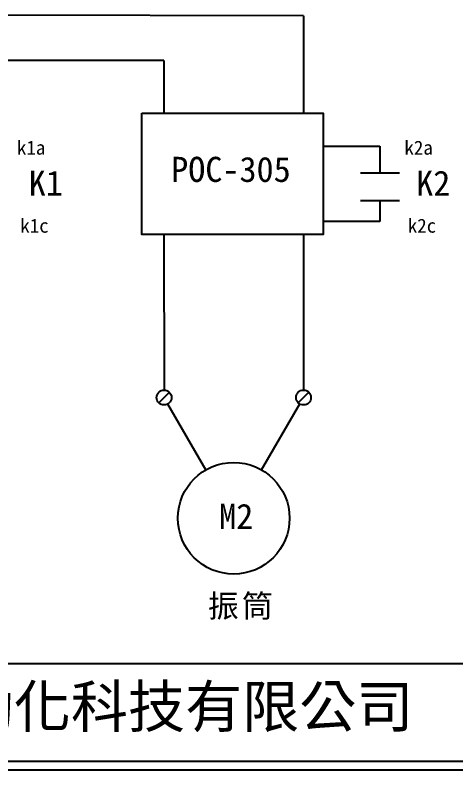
# Model space of a CAD drawing. Extents: x 10 to 297, y 3 to 207.
# Drawn here: x 81.5 to 144.7, y 3 to 111.2 of the extents above; entities that cross this region are included whole.
import ezdxf

# ---------------------------------------------------------------- set-up
doc = ezdxf.new("R2010")
doc.units = 0
doc.layers.get('0').update_dxf_attribs({"linetype": 'CONTINUOUS'})
doc.layers.add('圖框層', color=7, linetype='CONTINUOUS')
doc.layers.add('標尺寸層', color=3, linetype='CONTINUOUS')
doc.styles.add('STSL', font='kaiu.ttf')
doc.styles.add('標楷體', font='kaiu.ttf')

msp = doc.modelspace()

# ---------------------------------------------------------------- linework, layer by layer
for p, q in [((122.85, 111.05), (122.85, 97.1)), ((102.85, 104.63), (102.85, 97.1)), ((102.86, 79.72), (102.87, 57.43)), ((122.86, 79.72), (122.87, 57.43)), ((103.63, 57.12), (102.11, 55.6)), ((123.63, 57.12), (122.11, 55.6)), ((108.86, 45.99), (103.4, 55.43)), ((116.86, 45.99), (122.32, 55.44))]:
    msp.add_line(p, q)
for centre, radius in [((102.87, 56.36), 1.07), ((122.87, 56.36), 1.07), ((112.86, 39.06), 8)]:
    msp.add_circle(centre, radius)
at = {"layer": '圖框層', "color": 7}
for p, q in [((11.25, 18.25), (295.75, 18.25)), ((11.25, 4.25), (295.75, 4.25)), ((10, 3), (297, 3))]:
    msp.add_line(p, q, dxfattribs=at)
at = {"layer": '標尺寸層', "color": 7}
for p, q in [((122.85, 111.05), (67.29, 111.16)), ((102.85, 104.63), (68.36, 104.63)), ((125.76, 92.38), (133.83, 92.38)), ((133.83, 92.38), (133.83, 88.55)), ((131.04, 88.55), (136.61, 88.55)), ((133.83, 88.55), (136.61, 88.55)), ((131.04, 84.58), (136.61, 84.58)), ((131.04, 84.58), (133.83, 84.58)), ((133.83, 84.58), (133.83, 81.59)), ((133.83, 81.59), (125.7, 81.59))]:
    msp.add_line(p, q, dxfattribs=at)
msp.add_lwpolyline([(99.71, 97.1), (125.7, 97.1), (125.7, 79.72), (99.71, 79.72)], close=True, dxfattribs=at)

# ---------------------------------------------------------------- texts
at = {"color": 0, "insert": (114.03, 28.12), "char_height": 3.25, "width": 24.1454, "attachment_point": 2, "style": '標楷體'}
msp.add_mtext('{\\T1.1;振筒}', dxfattribs=at)
at = {"layer": '圖框層', "color": 4, "style": 'STSL'}
for s, height, p in [('k1a', 2, (81.77, 91.16)), ('k2a', 2, (137.33, 91.16)), ('POC-305', 3.6, (103.89, 87.25)), ('K1', 3.6, (83.46, 85.27)), ('K2', 3.6, (139.02, 85.27)), ('k1c', 2, (82.25, 79.98)), ('k2c', 2, (137.81, 79.98)), ('M2', 3.6, (110.77, 37.54)), ('泓陞自動化科技有限公司', 6, (48.6, 9.08))]:
    msp.add_text(s, height=height, dxfattribs=at).set_placement(p)

doc.saveas('drawing.dxf')
